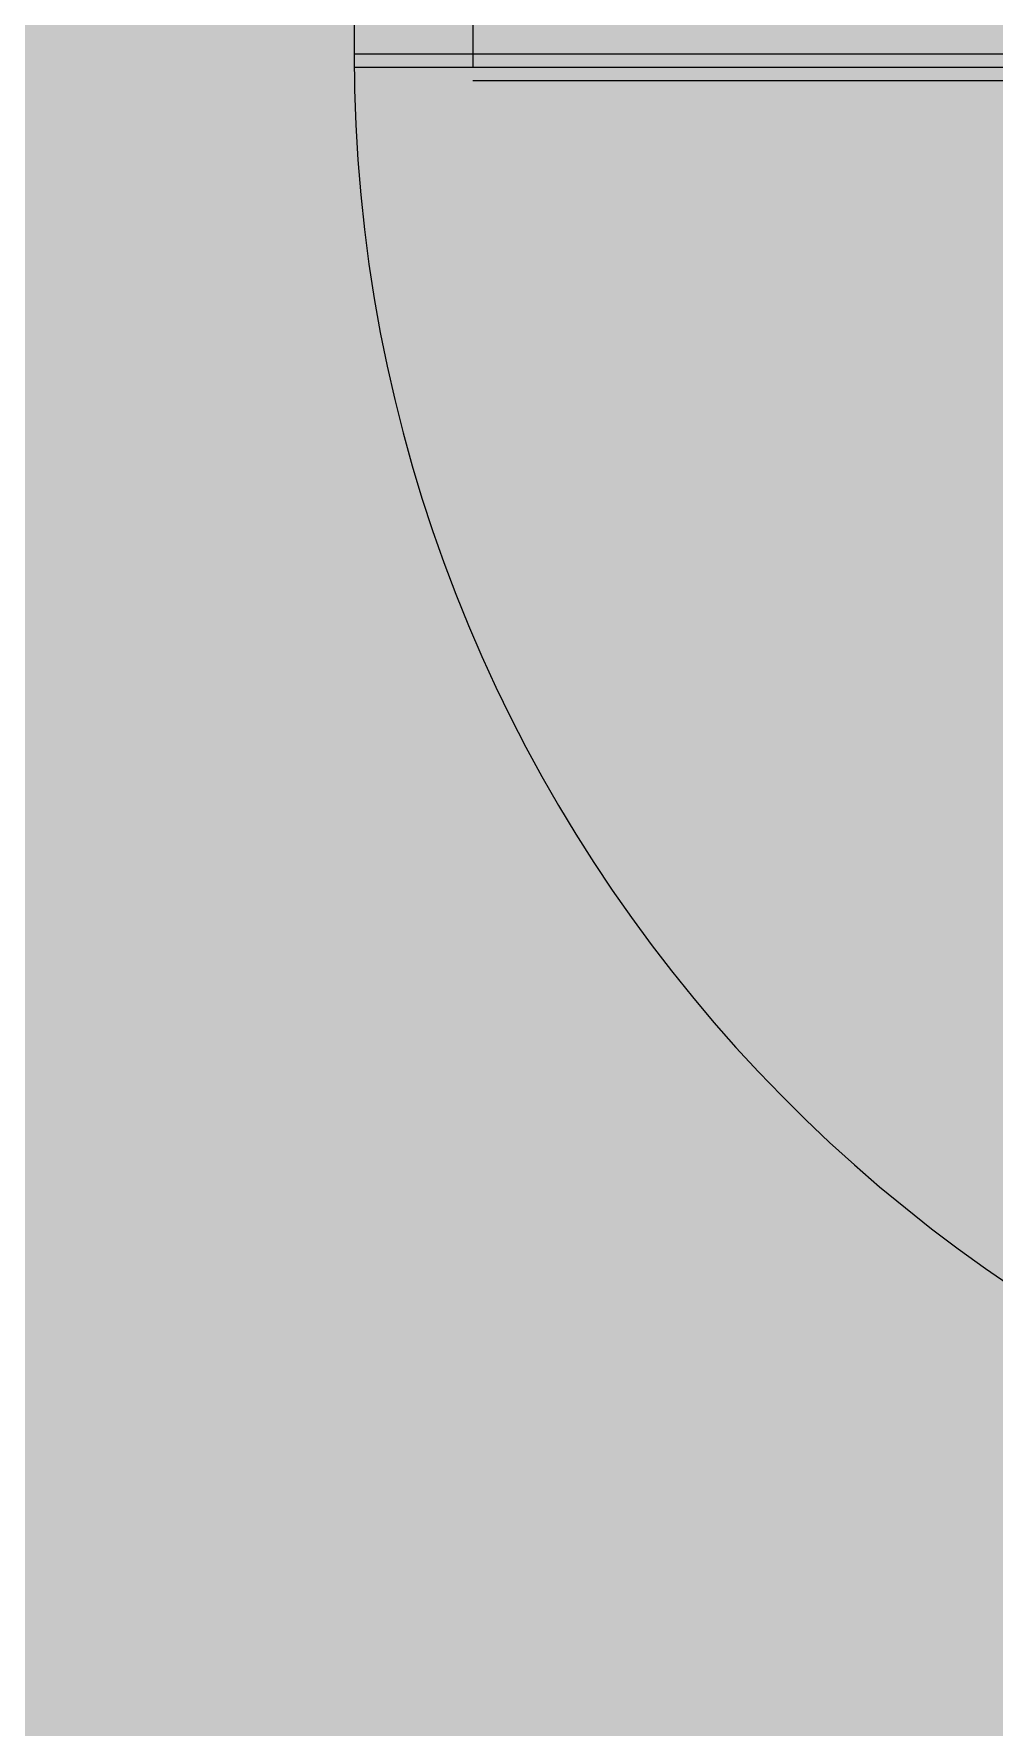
# Model space of a CAD drawing. Header units: millimetres. Extents: x -4029 to 232974, y -8553 to 104777.
# Drawn here: x 73722 to 74369, y 16499 to 17641 of the extents above; entities that cross this region are included whole.
import ezdxf

# ---------------------------------------------------------------- set-up
doc = ezdxf.new("R2010")
doc.units = ezdxf.units.MM
for name, color, linetype, lineweight, true_color in [('A-DETL-GENF-10', 7, 'Continuous', 5, 0xe2e2e2), ('A-DETL-GENF-9', 7, 'Continuous', 5, 0xaaaaaa), ('A-DOOR-3', 7, 'Continuous', 5, 0xaaaaaa), ('A-DOOR-6', 7, 'Continuous', 5, 0xb7b7b7)]:
    doc.layers.add(name, color=color, linetype=linetype, lineweight=lineweight, true_color=true_color)
doc.layers.add('A-DETL-GENF-7', color=7, linetype='Continuous', lineweight=9, true_color=0xc0c0c0, transparency=0.4)

# ---------------------------------------------------------------- blocks, each defined once
blk = doc.blocks.new('Дверь_Витражная_СКБ_2Ст - ВН-1_ ДВН_ДАО_Главный вход_1800 в свету 4-31912968-1_2_1_птичка')
at = {"layer": 'A-DETL-GENF-10'}
blk.add_hatch(color=256, dxfattribs=at).paths.add_polyline_path([(-768, -122), (-813, -122), (-813, -1020), (-768, -1020), (-768, -613.2)])
at = {"layer": 'A-DETL-GENF-9'}
for p, q in [((-768, -1020), (-768, -122)), ((-768, -1020), (-768, -122)), ((-759, -940), (-759, -122)), ((-813, -940), (-768, -940)), ((-813, -1020), (-768, -1020)), ((-813, -1020), (-768, -1020))]:
    blk.add_line(p, q, dxfattribs=at)
at = {"layer": 'A-DOOR-3'}
blk.add_line((-777, -1020), (-777, -122), dxfattribs=at)
blk.add_arc((-777, -20), 1000, 270, 354.0885, dxfattribs=at)

msp = doc.modelspace()

# ---------------------------------------------------------------- hatches: boundary and pattern name
at = {"layer": 'A-DETL-GENF-7'}
msp.add_hatch(color=256, dxfattribs=at).paths.add_polyline_path([(70796.4062, 15380), (74835.5266, 15380), (74835.5266, 16073.1221), (74383.5266, 16073.1221), (74383.5266, 16118.1221), (74835.5266, 16118.1221), (74835.5266, 17618.1221), (73937.5266, 17618.1221), (73937.5266, 17663.1221), (74835.5266, 17663.1221), (74835.5266, 19082.1221), (73957.5266, 19082.1221), (73957.5266, 19127.1221), (74835.5266, 19127.1221), (74835.5266, 20627.1221), (74403.5266, 20627.1221), (74403.5266, 20672.1221), (74835.5266, 20672.1221), (74835.5266, 27252.0361), (70796.4062, 27252.0361), (70796.4062, 19613.0901)])

# ---------------------------------------------------------------- block references
at = {"layer": 'A-DOOR-6', "rotation": 269.9999999999999}
msp.add_blockref('Дверь_Витражная_СКБ_2Ст - ВН-1_ ДВН_ДАО_Главный вход_1800 в свету 4-31912968-1_2_1_птичка', (74957.5266, 16850.1221), dxfattribs=at)

doc.saveas('drawing.dxf')
